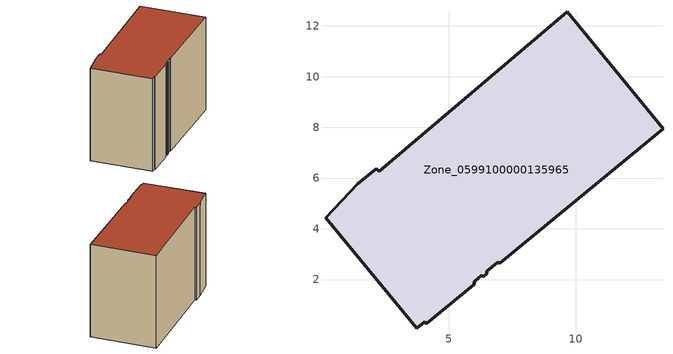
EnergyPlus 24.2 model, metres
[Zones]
Zone_0599100000135965
 floor ground (C_G): 6.02,1.94 5.99,1.79 4.12,0.26 4.05,0.33 3.74,0.08 0.14,4.44 1.42,5.78 2.14,6.37 2.26,6.28 9.67,12.56 13.45,7.94 7,2.63 6.93,2.69 6.5,2.34 6.51,2.22 6.36,2.1 6.3,2.17 z0
 wall outside (C_F): 2.14,6.37 1.42,5.78 0.14,4.44 3.74,0.08 4.05,0.33 4.12,0.26 5.99,1.79 6.02,1.94 6.3,2.17 6.36,2.1 6.51,2.22 6.5,2.34 6.93,2.69 7,2.63 13.45,7.94 9.67,12.56 2.26,6.28 2.14,6.37 z0:8.79
 roof outside (C_R): 6.36,2.1 6.51,2.22 6.5,2.34 6.93,2.69 7,2.63 13.45,7.94 9.67,12.56 2.26,6.28 2.14,6.37 1.42,5.78 0.14,4.44 3.74,0.08 4.05,0.33 4.12,0.26 5.99,1.79 6.02,1.94 6.3,2.17 z8.79
[BUILDING]
Pand.0599100000135965: North Axis=0; Terrain=City; Loads Convergence Tolerance Value=0.04; Temperature Convergence Tolerance Value=0.4; Solar Distribution=FullExterior; Maximum Number of Warmup Days=25; Minimum Number of Warmup Days=1
[Site:Location]
Rotterdam.The.Hague.AP_ZH_NLD Design_Conditions: Latitude=51.96; Longitude=4.45; Time Zone=1; Elevation=-4.5
[SITE:GROUNDTEMPERATURE:BUILDINGSURFACE]
18, 18, 18, 18, 18, 18, 18, 18, 18, 18, 18, 18
[MATERIAL] Thermal Absorptance=0.9; Solar Absorptance=0.7; Visible Absorptance=0.7
Name | Roughness | Thickness | Conductivity | Density | Specific Heat
G.D.1965 | MediumSmooth | 0.15 | 1 | 540 | 1210
F.D.1965 | Rough | 0.3 | 0.857143 | 1920 | 840
R.D.1965 | MediumRough | 0.2 | 0.08 | 1500 | 1000
[CONSTRUCTION]
C_G: G.D.1965
C_F: F.D.1965
C_R: R.D.1965
[ZONE]
Zone_0599100000135965: Type=1; Multiplier=1; Ceiling Height=Autocalculate; Volume=Autocalculate; Floor Area=autocalculate; Part of Total Floor Area=Yes
[ZONEINFILTRATION:DESIGNFLOWRATE]
Infil_Zone_0599100000135965: Zone or ZoneList or Space or SpaceList=Zone_0599100000135965; Schedule=AlwaysOn; Design Flow Rate Calculation Method=Flow/Area; Flow Rate per Floor Area=0.0042; Constant Term Coefficient=1; Temperature Term Coefficient=0; Velocity Term Coefficient=0; Velocity Squared Term Coefficient=0
[HVACTEMPLATE:ZONE:IDEALLOADSAIRSYSTEM]
Zone_0599100000135965: Maximum Heating Supply Air Temperature=50; Minimum Cooling Supply Air Temperature=13; Maximum Heating Supply Air Humidity Ratio=0.0156; Minimum Cooling Supply Air Humidity Ratio=0.0077; Heating Limit=NoLimit; Cooling Limit=NoLimit; Dehumidification Control Type=ConstantSensibleHeatRatio; Cooling Sensible Heat Ratio=0.7; Dehumidification Setpoint=60; Humidification Control Type=None; Humidification Setpoint=30; Outdoor Air Method=None; Outdoor Air Flow Rate per Person=0.00944; Outdoor Air Flow Rate per Zone Floor Area=0; Outdoor Air Flow Rate per Zone=0; Demand Controlled Ventilation Type=None; Outdoor Air Economizer Type=NoEconomizer; Heat Recovery Type=None; Sensible Heat Recovery Effectiveness=0.7; Latent Heat Recovery Effectiveness=0.65
[ZONECONTROL:THERMOSTAT]
ThermostatControl_Zone_0599100000135965: Zone or ZoneList=Zone_0599100000135965; Control Type Schedule=DualSetpointControlType; Control 1=Thermostat_Zone_0599100000135965; Temperature Difference Between Cutout And Setpoint=0
[THERMOSTATSETPOINT:DUALSETPOINT]
Thermostat_Zone_0599100000135965: Heating Setpoint Temperature Schedule=HeatingSetpoint_Zone_0599100000135965; Cooling Setpoint Temperature Schedule=CoolingSetpoint_Zone_0599100000135965
[SCHEDULE:COMPACT]
HeatingSetpoint_Zone_0599100000135965: Through: 12/31, For: AllDays, Until: 24:00, 21
CoolingSetpoint_Zone_0599100000135965: Through: 12/31, For: AllDays, Until: 24:00, 24
DualSetpointControlType: Through: 12/31, For: AllDays, Until: 24:00, 4
AlwaysOn: Through: 12/31, For: AllDays, Until: 24:00, 1
